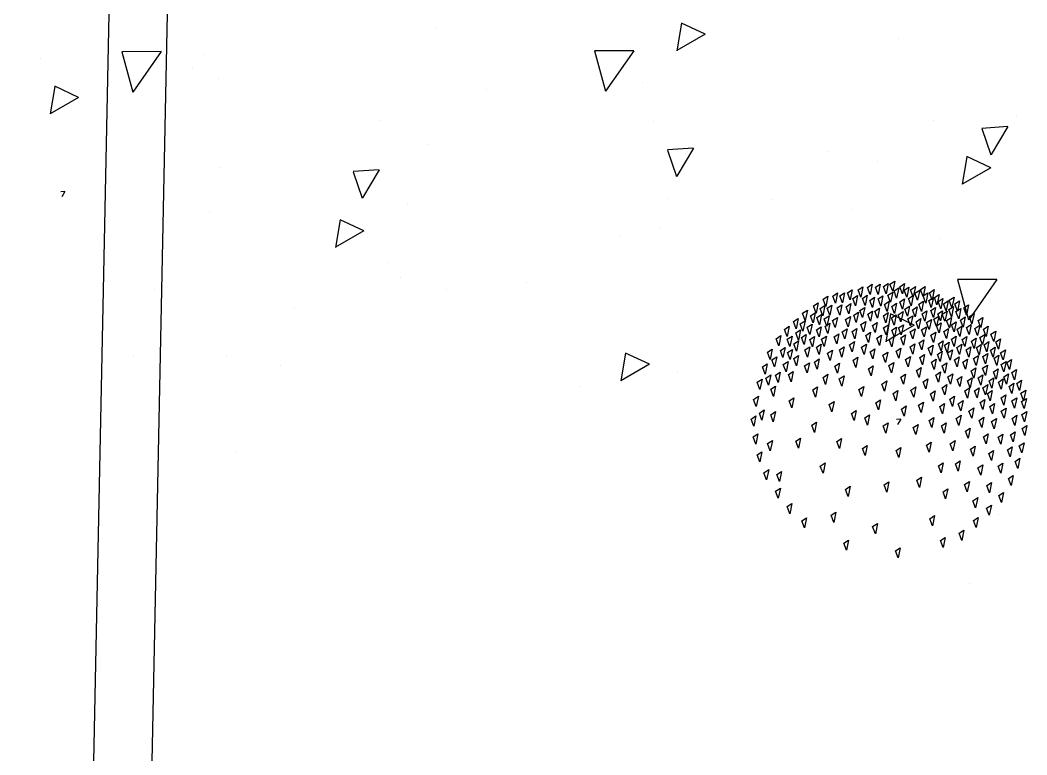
# Model space of a CAD drawing. Header units: inches. Extents: x -7543 to -822, y 102837 to 190349.
# Drawn here: x -837.38344 to -837.36619, y 102837.08595 to 102837.09854 of the extents above; entities that cross this region are included whole.
import ezdxf

# ---------------------------------------------------------------- set-up
doc = ezdxf.new("R2010")
doc.units = ezdxf.units.IN
doc.header["$MEASUREMENT"] = 0
doc.layers.get('0').update_dxf_attribs({"lineweight": 25})
doc.layers.add('BİTKİ', color=96, linetype='Continuous', lineweight=25)

msp = doc.modelspace()

# ---------------------------------------------------------------- linework, layer by layer
for p, q in [((-837.383444, 102837.024081), (-837.380966, 102837.145087)), ((-837.382423, 102837.025082), (-837.379966, 102837.145087))]:
    msp.add_line(p, q)
at = {"layer": 'BİTKİ'}
for p, q in [((-837.376304, 102837.098401), (-837.376304, 102837.098401)), ((-837.37211, 102837.098487), (-837.37219, 102837.098016)), ((-837.371701, 102837.098299), (-837.372109, 102837.09849)), ((-837.371701, 102837.098299), (-837.372189, 102837.098019)), ((-837.368392, 102837.098231), (-837.368392, 102837.098231)), ((-837.381703, 102837.097998), (-837.381511, 102837.097307)), ((-837.381027, 102837.098002), (-837.381702, 102837.098)), ((-837.381027, 102837.098002), (-837.38151, 102837.097309)), ((-837.373603, 102837.098015), (-837.373411, 102837.097324)), ((-837.372927, 102837.098018), (-837.373602, 102837.098017)), ((-837.372927, 102837.098018), (-837.37341, 102837.097326)), ((-837.3831, 102837.097891), (-837.3831, 102837.097891)), ((-837.380286, 102837.097946), (-837.380286, 102837.097946)), ((-837.380497, 102837.097731), (-837.380497, 102837.097731)), ((-837.380038, 102837.097537), (-837.380038, 102837.097537)), ((-837.372771, 102837.097474), (-837.372771, 102837.097474)), ((-837.382851, 102837.097406), (-837.382931, 102837.096935)), ((-837.382442, 102837.097218), (-837.38285, 102837.097409)), ((-837.375443, 102837.097361), (-837.375443, 102837.097361)), ((-837.382442, 102837.097218), (-837.38293, 102837.096938)), ((-837.37726, 102837.096825), (-837.37726, 102837.096825)), ((-837.372596, 102837.09681), (-837.372596, 102837.09681)), ((-837.367786, 102837.09683), (-837.367786, 102837.09683)), ((-837.366361, 102837.096884), (-837.366361, 102837.096884)), ((-837.366964, 102837.096684), (-837.366805, 102837.096233)), ((-837.366514, 102837.096718), (-837.366963, 102837.096687)), ((-837.366514, 102837.096718), (-837.366804, 102837.096236)), ((-837.376439, 102837.096411), (-837.376439, 102837.096411)), ((-837.372351, 102837.096313), (-837.372193, 102837.095862)), ((-837.371901, 102837.096347), (-837.37235, 102837.096316)), ((-837.371901, 102837.096347), (-837.372192, 102837.095865)), ((-837.369603, 102837.096294), (-837.369603, 102837.096294)), ((-837.368751, 102837.096113), (-837.368751, 102837.096113)), ((-837.367218, 102837.096199), (-837.367298, 102837.095728)), ((-837.36681, 102837.096012), (-837.367217, 102837.096202)), ((-837.380008, 102837.096014), (-837.380008, 102837.096014)), ((-837.377739, 102837.095943), (-837.37758, 102837.095492)), ((-837.377289, 102837.095976), (-837.377738, 102837.095946)), ((-837.377289, 102837.095976), (-837.377579, 102837.095495)), ((-837.36681, 102837.096012), (-837.367297, 102837.095731)), ((-837.382676, 102837.095606), (-837.382745, 102837.095601)), ((-837.382676, 102837.095606), (-837.382731, 102837.095514)), ((-837.372351, 102837.095484), (-837.372351, 102837.095484)), ((-837.370565, 102837.095463), (-837.370565, 102837.095463)), ((-837.380199, 102837.095251), (-837.380199, 102837.095251)), ((-837.376801, 102837.095389), (-837.376801, 102837.095389)), ((-837.369189, 102837.095298), (-837.369189, 102837.095298)), ((-837.377959, 102837.095119), (-837.378039, 102837.094647)), ((-837.377551, 102837.094931), (-837.377958, 102837.095121)), ((-837.377551, 102837.094931), (-837.378038, 102837.09465)), ((-837.372473, 102837.094994), (-837.372473, 102837.094994)), ((-837.37317, 102837.094843), (-837.37317, 102837.094843)), ((-837.367681, 102837.094791), (-837.367681, 102837.094791)), ((-837.377152, 102837.094388), (-837.377152, 102837.094388)), ((-837.376933, 102837.094132), (-837.376933, 102837.094132)), ((-837.37477, 102837.094041), (-837.37477, 102837.094041)), ((-837.368649, 102837.093974), (-837.368567, 102837.094027)), ((-837.368567, 102837.094027), (-837.368603, 102837.093851)), ((-837.368454, 102837.09407), (-837.36849, 102837.093895)), ((-837.368369, 102837.093972), (-837.368288, 102837.094025)), ((-837.368288, 102837.094025), (-837.368324, 102837.09385)), ((-837.36738, 102837.094094), (-837.367188, 102837.093403)), ((-837.366704, 102837.094097), (-837.367379, 102837.094096)), ((-837.366704, 102837.094097), (-837.367186, 102837.093405)), ((-837.381133, 102837.093933), (-837.381133, 102837.093933)), ((-837.381005, 102837.093968), (-837.381005, 102837.093968)), ((-837.376141, 102837.093931), (-837.376141, 102837.093931)), ((-837.369516, 102837.093813), (-837.369435, 102837.093865)), ((-837.369435, 102837.093865), (-837.36947, 102837.09369)), ((-837.369397, 102837.093818), (-837.369316, 102837.09387)), ((-837.369316, 102837.09387), (-837.369352, 102837.093695)), ((-837.369266, 102837.093869), (-837.369184, 102837.093921)), ((-837.36922, 102837.093746), (-837.369266, 102837.093869)), ((-837.369184, 102837.093921), (-837.36922, 102837.093746)), ((-837.369084, 102837.093919), (-837.369002, 102837.093971)), ((-837.369038, 102837.093796), (-837.369084, 102837.093919)), ((-837.369002, 102837.093971), (-837.369038, 102837.093796)), ((-837.368921, 102837.093961), (-837.36884, 102837.094014)), ((-837.368875, 102837.093839), (-837.368921, 102837.093961)), ((-837.36884, 102837.094014), (-837.368875, 102837.093839)), ((-837.368787, 102837.093962), (-837.368705, 102837.094014)), ((-837.368741, 102837.093839), (-837.368787, 102837.093962)), ((-837.368777, 102837.093987), (-837.368777, 102837.093987)), ((-837.368705, 102837.094014), (-837.368741, 102837.093839)), ((-837.368603, 102837.093851), (-837.368649, 102837.093974)), ((-837.368571, 102837.093828), (-837.368489, 102837.093881)), ((-837.36849, 102837.093895), (-837.368536, 102837.094018)), ((-837.368489, 102837.093881), (-837.368525, 102837.093706)), ((-837.368467, 102837.0939), (-837.368386, 102837.093952)), ((-837.368422, 102837.093777), (-837.368467, 102837.0939)), ((-837.368386, 102837.093952), (-837.368422, 102837.093777)), ((-837.368324, 102837.09385), (-837.368369, 102837.093972)), ((-837.368295, 102837.093915), (-837.368214, 102837.093967)), ((-837.36825, 102837.093792), (-837.368295, 102837.093915)), ((-837.368214, 102837.093967), (-837.36825, 102837.093792)), ((-837.368182, 102837.093921), (-837.3681, 102837.093974)), ((-837.368136, 102837.093799), (-837.368182, 102837.093921)), ((-837.3681, 102837.093974), (-837.368136, 102837.093799)), ((-837.368108, 102837.093864), (-837.368026, 102837.093916)), ((-837.368062, 102837.093741), (-837.368108, 102837.093864)), ((-837.368026, 102837.093916), (-837.368062, 102837.093741)), ((-837.368013, 102837.093925), (-837.367931, 102837.093977)), ((-837.367967, 102837.093802), (-837.368013, 102837.093925)), ((-837.36797, 102837.093814), (-837.367889, 102837.093866)), ((-837.367931, 102837.093977), (-837.367967, 102837.093802)), ((-837.367889, 102837.093866), (-837.367924, 102837.093691)), ((-837.367859, 102837.09387), (-837.367778, 102837.093923)), ((-837.367814, 102837.093748), (-837.367859, 102837.09387)), ((-837.367778, 102837.093923), (-837.367814, 102837.093748)), ((-837.369848, 102837.093642), (-837.369767, 102837.093694)), ((-837.369767, 102837.093694), (-837.369803, 102837.093519)), ((-837.369682, 102837.093758), (-837.369601, 102837.093811)), ((-837.369637, 102837.093636), (-837.369682, 102837.093758)), ((-837.369601, 102837.093811), (-837.369637, 102837.093636)), ((-837.36947, 102837.09369), (-837.369516, 102837.093813)), ((-837.369352, 102837.093695), (-837.369397, 102837.093818)), ((-837.369286, 102837.093629), (-837.369205, 102837.093682)), ((-837.369205, 102837.093682), (-837.369241, 102837.093507)), ((-837.369175, 102837.093769), (-837.369094, 102837.093822)), ((-837.369129, 102837.093647), (-837.369175, 102837.093769)), ((-837.369094, 102837.093822), (-837.369129, 102837.093647)), ((-837.369006, 102837.093773), (-837.368925, 102837.093825)), ((-837.36896, 102837.09365), (-837.369006, 102837.093773)), ((-837.368925, 102837.093825), (-837.36896, 102837.09365)), ((-837.368881, 102837.093739), (-837.3688, 102837.093791)), ((-837.368835, 102837.093616), (-837.368881, 102837.093739)), ((-837.3688, 102837.093791), (-837.368835, 102837.093616)), ((-837.36874, 102837.093763), (-837.368659, 102837.093815)), ((-837.368695, 102837.09364), (-837.36874, 102837.093763)), ((-837.368659, 102837.093815), (-837.368695, 102837.09364)), ((-837.368631, 102837.09367), (-837.368549, 102837.093723)), ((-837.368549, 102837.093723), (-837.368585, 102837.093548)), ((-837.368525, 102837.093706), (-837.368571, 102837.093828)), ((-837.368368, 102837.093711), (-837.368286, 102837.093763)), ((-837.368286, 102837.093763), (-837.368322, 102837.093588)), ((-837.368218, 102837.093769), (-837.368136, 102837.093822)), ((-837.368172, 102837.093646), (-837.368218, 102837.093769)), ((-837.368136, 102837.093822), (-837.368172, 102837.093646)), ((-837.367924, 102837.093691), (-837.36797, 102837.093814)), ((-837.367873, 102837.093737), (-837.367792, 102837.09379)), ((-837.367828, 102837.093615), (-837.367873, 102837.093737)), ((-837.367792, 102837.09379), (-837.367828, 102837.093615)), ((-837.367776, 102837.093785), (-837.367695, 102837.093838)), ((-837.367731, 102837.093663), (-837.367776, 102837.093785)), ((-837.367695, 102837.093838), (-837.367731, 102837.093663)), ((-837.367711, 102837.093718), (-837.367629, 102837.09377)), ((-837.367665, 102837.093595), (-837.367711, 102837.093718)), ((-837.367629, 102837.09377), (-837.367665, 102837.093595)), ((-837.367574, 102837.093558), (-837.36762, 102837.093681)), ((-837.367539, 102837.093733), (-837.367574, 102837.093558)), ((-837.36752, 102837.09374), (-837.367438, 102837.093793)), ((-837.367474, 102837.093618), (-837.36752, 102837.09374)), ((-837.367438, 102837.093793), (-837.367474, 102837.093618)), ((-837.367425, 102837.093677), (-837.367343, 102837.093729)), ((-837.367343, 102837.093729), (-837.367379, 102837.093554)), ((-837.378749, 102837.093596), (-837.378749, 102837.093596)), ((-837.370033, 102837.093518), (-837.369952, 102837.093571)), ((-837.369988, 102837.093396), (-837.370033, 102837.093518)), ((-837.369952, 102837.093571), (-837.369988, 102837.093396)), ((-837.3699, 102837.093473), (-837.369819, 102837.093526)), ((-837.369819, 102837.093526), (-837.369854, 102837.093351)), ((-837.369803, 102837.093519), (-837.369848, 102837.093642)), ((-837.369732, 102837.093598), (-837.36965, 102837.09365)), ((-837.369686, 102837.093475), (-837.369732, 102837.093598)), ((-837.36965, 102837.09365), (-837.369686, 102837.093475)), ((-837.369612, 102837.093606), (-837.36953, 102837.093659)), ((-837.369566, 102837.093484), (-837.369612, 102837.093606)), ((-837.36953, 102837.093659), (-837.369566, 102837.093484)), ((-837.369443, 102837.09361), (-837.369361, 102837.093662)), ((-837.369397, 102837.093487), (-837.369443, 102837.09361)), ((-837.369361, 102837.093662), (-837.369397, 102837.093487)), ((-837.369241, 102837.093507), (-837.369286, 102837.093629)), ((-837.369276, 102837.093602), (-837.369276, 102837.093602)), ((-837.369158, 102837.093482), (-837.369077, 102837.093535)), ((-837.369052, 102837.093565), (-837.36897, 102837.093618)), ((-837.368917, 102837.093504), (-837.368836, 102837.093556)), ((-837.368797, 102837.093554), (-837.368716, 102837.093606)), ((-837.36865, 102837.093476), (-837.368569, 102837.093529)), ((-837.368585, 102837.093548), (-837.368631, 102837.09367)), ((-837.368453, 102837.093633), (-837.368453, 102837.093633)), ((-837.368107, 102837.093454), (-837.368152, 102837.093577)), ((-837.367836, 102837.093565), (-837.367755, 102837.093618)), ((-837.367755, 102837.093618), (-837.367791, 102837.093443)), ((-837.367636, 102837.09356), (-837.367672, 102837.093385)), ((-837.36764, 102837.093503), (-837.367559, 102837.093556)), ((-837.367559, 102837.093556), (-837.367595, 102837.093381)), ((-837.36753, 102837.093581), (-837.367448, 102837.093634)), ((-837.367484, 102837.093458), (-837.36753, 102837.093581)), ((-837.367448, 102837.093634), (-837.367484, 102837.093458)), ((-837.367379, 102837.093554), (-837.367425, 102837.093677)), ((-837.367405, 102837.093547), (-837.367323, 102837.093599)), ((-837.367359, 102837.093424), (-837.367405, 102837.093547)), ((-837.367323, 102837.093599), (-837.367359, 102837.093424)), ((-837.36727, 102837.09361), (-837.367188, 102837.093662)), ((-837.367224, 102837.093487), (-837.36727, 102837.09361)), ((-837.367188, 102837.093662), (-837.367224, 102837.093487)), ((-837.367176, 102837.09346), (-837.367095, 102837.093512)), ((-837.367095, 102837.093512), (-837.367131, 102837.093337)), ((-837.37019, 102837.093374), (-837.370109, 102837.093427)), ((-837.370145, 102837.093252), (-837.37019, 102837.093374)), ((-837.370109, 102837.093427), (-837.370145, 102837.093252)), ((-837.370073, 102837.093334), (-837.369991, 102837.093386)), ((-837.370027, 102837.093211), (-837.370073, 102837.093334)), ((-837.369991, 102837.093386), (-837.370027, 102837.093211)), ((-837.369854, 102837.093351), (-837.3699, 102837.093473)), ((-837.369791, 102837.093444), (-837.369709, 102837.093496)), ((-837.369709, 102837.093496), (-837.369745, 102837.093321)), ((-837.369662, 102837.093421), (-837.369581, 102837.093473)), ((-837.369581, 102837.093473), (-837.369617, 102837.093298)), ((-837.369519, 102837.093394), (-837.369437, 102837.093447)), ((-837.369437, 102837.093447), (-837.369473, 102837.093271)), ((-837.369296, 102837.093408), (-837.369215, 102837.093461)), ((-837.369251, 102837.093285), (-837.369296, 102837.093408)), ((-837.368755, 102837.09336), (-837.368791, 102837.093185)), ((-837.368605, 102837.093354), (-837.36865, 102837.093476)), ((-837.368528, 102837.093502), (-837.368607, 102837.09303)), ((-837.368119, 102837.093314), (-837.368527, 102837.093505)), ((-837.36851, 102837.093438), (-837.368428, 102837.09349)), ((-837.368045, 102837.093251), (-837.36809, 102837.093373)), ((-837.367701, 102837.093466), (-837.367737, 102837.093291)), ((-837.367595, 102837.093381), (-837.36764, 102837.093503)), ((-837.367565, 102837.093391), (-837.367483, 102837.093444)), ((-837.367519, 102837.093269), (-837.367565, 102837.093391)), ((-837.367483, 102837.093444), (-837.367519, 102837.093269)), ((-837.367484, 102837.093319), (-837.367402, 102837.093372)), ((-837.367402, 102837.093372), (-837.367438, 102837.093197)), ((-837.367327, 102837.093401), (-837.367245, 102837.093454)), ((-837.367281, 102837.093279), (-837.367327, 102837.093401)), ((-837.367245, 102837.093454), (-837.367281, 102837.093279)), ((-837.367131, 102837.093337), (-837.367176, 102837.09346)), ((-837.367026, 102837.093394), (-837.366945, 102837.093446)), ((-837.366981, 102837.093271), (-837.367026, 102837.093394)), ((-837.366945, 102837.093446), (-837.366981, 102837.093271)), ((-837.370344, 102837.093242), (-837.370263, 102837.093294)), ((-837.370298, 102837.093119), (-837.370344, 102837.093242)), ((-837.370263, 102837.093294), (-837.370298, 102837.093119)), ((-837.370148, 102837.09318), (-837.370067, 102837.093233)), ((-837.370103, 102837.093058), (-837.370148, 102837.09318)), ((-837.370067, 102837.093233), (-837.370103, 102837.093058)), ((-837.369954, 102837.093277), (-837.369872, 102837.093329)), ((-837.369908, 102837.093154), (-837.369954, 102837.093277)), ((-837.369872, 102837.093329), (-837.369908, 102837.093154)), ((-837.369308, 102837.093077), (-837.369353, 102837.0932)), ((-837.368868, 102837.093191), (-837.368904, 102837.093016)), ((-837.368119, 102837.093314), (-837.368606, 102837.093033)), ((-837.368307, 102837.09332), (-837.368342, 102837.093145)), ((-837.367835, 102837.093141), (-837.367753, 102837.093194)), ((-837.367753, 102837.093194), (-837.367789, 102837.093019)), ((-837.367615, 102837.093206), (-837.367534, 102837.093259)), ((-837.36757, 102837.093083), (-837.367615, 102837.093206)), ((-837.367534, 102837.093259), (-837.36757, 102837.093083)), ((-837.367438, 102837.093197), (-837.367484, 102837.093319)), ((-837.367387, 102837.093243), (-837.367305, 102837.093296)), ((-837.367341, 102837.093121), (-837.367387, 102837.093243)), ((-837.367305, 102837.093296), (-837.367341, 102837.093121)), ((-837.367227, 102837.093274), (-837.367146, 102837.093327)), ((-837.367181, 102837.093152), (-837.367227, 102837.093274)), ((-837.367146, 102837.093327), (-837.367181, 102837.093152)), ((-837.36708, 102837.093259), (-837.366998, 102837.093311)), ((-837.367034, 102837.093136), (-837.36708, 102837.093259)), ((-837.366998, 102837.093311), (-837.367034, 102837.093136)), ((-837.366933, 102837.093244), (-837.366851, 102837.093296)), ((-837.366887, 102837.093121), (-837.366933, 102837.093244)), ((-837.366851, 102837.093296), (-837.366887, 102837.093121)), ((-837.366805, 102837.093159), (-837.366723, 102837.093211)), ((-837.366723, 102837.093211), (-837.366759, 102837.093036)), ((-837.371092, 102837.093066), (-837.371092, 102837.093066)), ((-837.370489, 102837.093082), (-837.370407, 102837.093135)), ((-837.370443, 102837.09296), (-837.370489, 102837.093082)), ((-837.370407, 102837.093135), (-837.370443, 102837.09296)), ((-837.370296, 102837.093071), (-837.370214, 102837.093123)), ((-837.37025, 102837.092948), (-837.370296, 102837.093071)), ((-837.370214, 102837.093123), (-837.37025, 102837.092948)), ((-837.370183, 102837.092991), (-837.370102, 102837.093043)), ((-837.370138, 102837.092868), (-837.370183, 102837.092991)), ((-837.370102, 102837.093043), (-837.370138, 102837.092868)), ((-837.370052, 102837.093104), (-837.36997, 102837.093156)), ((-837.370006, 102837.092981), (-837.370052, 102837.093104)), ((-837.36997, 102837.093156), (-837.370006, 102837.092981)), ((-837.369911, 102837.093065), (-837.369829, 102837.093118)), ((-837.369865, 102837.092943), (-837.369911, 102837.093065)), ((-837.369829, 102837.093118), (-837.369865, 102837.092943)), ((-837.369707, 102837.093072), (-837.369626, 102837.093125)), ((-837.369229, 102837.092979), (-837.369147, 102837.093031)), ((-837.369147, 102837.093031), (-837.369183, 102837.092856)), ((-837.368904, 102837.093016), (-837.36895, 102837.093139)), ((-837.368716, 102837.092965), (-837.368762, 102837.093088)), ((-837.368681, 102837.09314), (-837.368716, 102837.092965)), ((-837.368504, 102837.092944), (-837.368549, 102837.093067)), ((-837.368468, 102837.093119), (-837.368504, 102837.092944)), ((-837.368305, 102837.092973), (-837.368351, 102837.093096)), ((-837.36827, 102837.093148), (-837.368305, 102837.092973)), ((-837.368192, 102837.09294), (-837.36811, 102837.092993)), ((-837.36811, 102837.092993), (-837.368146, 102837.092818)), ((-837.368038, 102837.09301), (-837.367957, 102837.093063)), ((-837.367993, 102837.092888), (-837.368038, 102837.09301)), ((-837.367957, 102837.093063), (-837.367993, 102837.092888)), ((-837.367789, 102837.093019), (-837.367835, 102837.093141)), ((-837.367707, 102837.092994), (-837.367625, 102837.093047)), ((-837.367661, 102837.092872), (-837.367707, 102837.092994)), ((-837.367625, 102837.093047), (-837.367661, 102837.092872)), ((-837.367601, 102837.09297), (-837.36752, 102837.093022)), ((-837.36752, 102837.093022), (-837.367556, 102837.092847)), ((-837.367484, 102837.093071), (-837.367403, 102837.093123)), ((-837.367439, 102837.092948), (-837.367484, 102837.093071)), ((-837.367403, 102837.093123), (-837.367439, 102837.092948)), ((-837.3673, 102837.09307), (-837.367218, 102837.093122)), ((-837.367254, 102837.092947), (-837.3673, 102837.09307)), ((-837.367218, 102837.093122), (-837.367254, 102837.092947)), ((-837.36714, 102837.093039), (-837.367059, 102837.093091)), ((-837.367094, 102837.092916), (-837.36714, 102837.093039)), ((-837.367059, 102837.093091), (-837.367094, 102837.092916)), ((-837.366994, 102837.093103), (-837.366912, 102837.093155)), ((-837.366948, 102837.09298), (-837.366994, 102837.093103)), ((-837.366912, 102837.093155), (-837.366948, 102837.09298)), ((-837.366921, 102837.092979), (-837.36684, 102837.093031)), ((-837.36684, 102837.093031), (-837.366876, 102837.092856)), ((-837.366759, 102837.093036), (-837.366805, 102837.093159)), ((-837.366724, 102837.093025), (-837.366642, 102837.093077)), ((-837.366678, 102837.092902), (-837.366724, 102837.093025)), ((-837.366642, 102837.093077), (-837.366678, 102837.092902)), ((-837.373068, 102837.092831), (-837.373148, 102837.09236)), ((-837.372659, 102837.092643), (-837.373067, 102837.092834)), ((-837.370636, 102837.092849), (-837.370555, 102837.092901)), ((-837.370591, 102837.092726), (-837.370636, 102837.092849)), ((-837.370555, 102837.092901), (-837.370591, 102837.092726)), ((-837.370415, 102837.09288), (-837.370334, 102837.092932)), ((-837.37037, 102837.092757), (-837.370415, 102837.09288)), ((-837.370334, 102837.092932), (-837.37037, 102837.092757)), ((-837.37029, 102837.092845), (-837.370209, 102837.092898)), ((-837.370244, 102837.092723), (-837.37029, 102837.092845)), ((-837.370209, 102837.092898), (-837.370244, 102837.092723)), ((-837.369022, 102837.092935), (-837.368941, 102837.092987)), ((-837.368977, 102837.092812), (-837.369022, 102837.092935)), ((-837.368941, 102837.092987), (-837.368977, 102837.092812)), ((-837.368876, 102837.092857), (-837.368794, 102837.09291)), ((-837.36883, 102837.092735), (-837.368876, 102837.092857)), ((-837.368794, 102837.09291), (-837.36883, 102837.092735)), ((-837.368657, 102837.092797), (-837.368575, 102837.09285)), ((-837.368575, 102837.09285), (-837.368611, 102837.092675)), ((-837.36843, 102837.092868), (-837.368349, 102837.092921)), ((-837.368384, 102837.092746), (-837.36843, 102837.092868)), ((-837.368349, 102837.092921), (-837.368384, 102837.092746)), ((-837.368146, 102837.092818), (-837.368192, 102837.09294)), ((-837.367879, 102837.092917), (-837.367798, 102837.092969)), ((-837.367833, 102837.092794), (-837.367879, 102837.092917)), ((-837.367798, 102837.092969), (-837.367833, 102837.092794)), ((-837.367723, 102837.092812), (-837.367641, 102837.092865)), ((-837.367641, 102837.092865), (-837.367677, 102837.092689)), ((-837.367556, 102837.092847), (-837.367601, 102837.09297)), ((-837.367548, 102837.092839), (-837.367466, 102837.092891)), ((-837.367502, 102837.092716), (-837.367548, 102837.092839)), ((-837.367466, 102837.092891), (-837.367502, 102837.092716)), ((-837.367388, 102837.092932), (-837.367306, 102837.092985)), ((-837.367342, 102837.09281), (-837.367388, 102837.092932)), ((-837.367306, 102837.092985), (-837.367342, 102837.09281)), ((-837.367231, 102837.092889), (-837.36715, 102837.092942)), ((-837.367186, 102837.092767), (-837.367231, 102837.092889)), ((-837.36715, 102837.092942), (-837.367186, 102837.092767)), ((-837.367053, 102837.092928), (-837.366971, 102837.09298)), ((-837.367007, 102837.092805), (-837.367053, 102837.092928)), ((-837.366971, 102837.09298), (-837.367007, 102837.092805)), ((-837.366944, 102837.092774), (-837.366862, 102837.092826)), ((-837.366876, 102837.092856), (-837.366921, 102837.092979)), ((-837.366862, 102837.092826), (-837.366898, 102837.092651)), ((-837.366812, 102837.092887), (-837.366731, 102837.092939)), ((-837.366766, 102837.092764), (-837.366812, 102837.092887)), ((-837.366731, 102837.092939), (-837.366766, 102837.092764)), ((-837.36664, 102837.09284), (-837.366559, 102837.092892)), ((-837.366594, 102837.092717), (-837.36664, 102837.09284)), ((-837.366559, 102837.092892), (-837.366594, 102837.092717)), ((-837.381497, 102837.092786), (-837.381497, 102837.092786)), ((-837.379902, 102837.09277), (-837.379902, 102837.09277)), ((-837.372659, 102837.092643), (-837.373147, 102837.092362)), ((-837.370722, 102837.092598), (-837.37064, 102837.092651)), ((-837.37064, 102837.092651), (-837.370676, 102837.092475)), ((-837.37056, 102837.09272), (-837.370478, 102837.092772)), ((-837.370514, 102837.092597), (-837.37056, 102837.09272)), ((-837.370478, 102837.092772), (-837.370514, 102837.092597)), ((-837.370364, 102837.092637), (-837.370282, 102837.09269)), ((-837.370282, 102837.09269), (-837.370318, 102837.092515)), ((-837.36948, 102837.092612), (-837.369399, 102837.092664)), ((-837.369167, 102837.092713), (-837.369086, 102837.092765)), ((-837.369121, 102837.09259), (-837.369167, 102837.092713)), ((-837.369086, 102837.092765), (-837.369121, 102837.09259)), ((-837.368611, 102837.092675), (-837.368657, 102837.092797)), ((-837.368554, 102837.09262), (-837.368472, 102837.092672)), ((-837.368472, 102837.092672), (-837.368508, 102837.092497)), ((-837.368268, 102837.092724), (-837.368186, 102837.092777)), ((-837.368222, 102837.092602), (-837.368268, 102837.092724)), ((-837.368186, 102837.092777), (-837.368222, 102837.092602)), ((-837.368024, 102837.092757), (-837.367942, 102837.09281)), ((-837.367978, 102837.092635), (-837.368024, 102837.092757)), ((-837.367942, 102837.09281), (-837.367978, 102837.092635)), ((-837.367827, 102837.092679), (-837.367745, 102837.092731)), ((-837.367781, 102837.092556), (-837.367827, 102837.092679)), ((-837.367745, 102837.092731), (-837.367781, 102837.092556)), ((-837.367677, 102837.092689), (-837.367723, 102837.092812)), ((-837.367642, 102837.092616), (-837.367561, 102837.092668)), ((-837.367561, 102837.092668), (-837.367597, 102837.092493)), ((-837.367104, 102837.092742), (-837.367022, 102837.092795)), ((-837.367058, 102837.09262), (-837.367104, 102837.092742)), ((-837.367022, 102837.092795), (-837.367058, 102837.09262)), ((-837.366898, 102837.092651), (-837.366944, 102837.092774)), ((-837.36675, 102837.092745), (-837.366668, 102837.092798)), ((-837.366704, 102837.092623), (-837.36675, 102837.092745)), ((-837.366668, 102837.092798), (-837.366704, 102837.092623)), ((-837.366628, 102837.092637), (-837.366547, 102837.09269)), ((-837.366547, 102837.09269), (-837.366583, 102837.092515)), ((-837.366534, 102837.092674), (-837.366453, 102837.092726)), ((-837.366489, 102837.092551), (-837.366534, 102837.092674)), ((-837.366453, 102837.092726), (-837.366489, 102837.092551)), ((-837.378974, 102837.09262), (-837.378974, 102837.09262)), ((-837.372175, 102837.092513), (-837.372175, 102837.092513)), ((-837.370676, 102837.092475), (-837.370722, 102837.092598)), ((-837.370498, 102837.092454), (-837.370416, 102837.092506)), ((-837.370416, 102837.092506), (-837.370452, 102837.092331)), ((-837.370318, 102837.092515), (-837.370364, 102837.092637)), ((-837.370276, 102837.092468), (-837.370194, 102837.09252)), ((-837.370194, 102837.09252), (-837.37023, 102837.092345)), ((-837.369684, 102837.092418), (-837.369603, 102837.092471)), ((-837.369603, 102837.092471), (-837.369639, 102837.092296)), ((-837.368905, 102837.092566), (-837.368823, 102837.092619)), ((-837.368859, 102837.092444), (-837.368905, 102837.092566)), ((-837.368823, 102837.092619), (-837.368859, 102837.092444)), ((-837.368508, 102837.092497), (-837.368554, 102837.09262)), ((-837.36835, 102837.092423), (-837.368269, 102837.092476)), ((-837.368269, 102837.092476), (-837.368304, 102837.092301)), ((-837.368084, 102837.092537), (-837.368002, 102837.09259)), ((-837.368038, 102837.092414), (-837.368084, 102837.092537)), ((-837.368002, 102837.09259), (-837.368038, 102837.092414)), ((-837.367752, 102837.092459), (-837.367671, 102837.092511)), ((-837.367671, 102837.092511), (-837.367707, 102837.092336)), ((-837.367597, 102837.092493), (-837.367642, 102837.092616)), ((-837.367543, 102837.092427), (-837.367461, 102837.092479)), ((-837.367145, 102837.09253), (-837.367063, 102837.092582)), ((-837.367099, 102837.092407), (-837.367145, 102837.09253)), ((-837.367063, 102837.092582), (-837.367099, 102837.092407)), ((-837.366948, 102837.092575), (-837.366866, 102837.092628)), ((-837.366902, 102837.092453), (-837.366948, 102837.092575)), ((-837.366866, 102837.092628), (-837.366902, 102837.092453)), ((-837.366763, 102837.092512), (-837.366682, 102837.092565)), ((-837.366717, 102837.09239), (-837.366763, 102837.092512)), ((-837.366682, 102837.092565), (-837.366717, 102837.09239)), ((-837.366583, 102837.092515), (-837.366628, 102837.092637)), ((-837.366585, 102837.092426), (-837.366504, 102837.092479)), ((-837.366504, 102837.092479), (-837.366539, 102837.092304)), ((-837.366447, 102837.092501), (-837.366366, 102837.092553)), ((-837.366401, 102837.092378), (-837.366447, 102837.092501)), ((-837.366366, 102837.092553), (-837.366401, 102837.092378)), ((-837.370765, 102837.092213), (-837.37081, 102837.092336)), ((-837.370662, 102837.092407), (-837.37058, 102837.09246)), ((-837.37058, 102837.09246), (-837.370616, 102837.092285)), ((-837.370452, 102837.092331), (-837.370498, 102837.092454)), ((-837.37023, 102837.092345), (-837.370276, 102837.092468)), ((-837.368674, 102837.092304), (-837.368592, 102837.092357)), ((-837.368628, 102837.092181), (-837.368674, 102837.092304)), ((-837.368592, 102837.092357), (-837.368628, 102837.092181)), ((-837.368304, 102837.092301), (-837.36835, 102837.092423)), ((-837.367969, 102837.092344), (-837.367887, 102837.092396)), ((-837.367923, 102837.092221), (-837.367969, 102837.092344)), ((-837.367887, 102837.092396), (-837.367923, 102837.092221)), ((-837.367707, 102837.092336), (-837.367752, 102837.092459)), ((-837.367497, 102837.092304), (-837.367543, 102837.092427)), ((-837.367208, 102837.09236), (-837.367127, 102837.092413)), ((-837.367127, 102837.092413), (-837.367162, 102837.092237)), ((-837.367026, 102837.09241), (-837.366945, 102837.092462)), ((-837.366981, 102837.092287), (-837.367026, 102837.09241)), ((-837.366945, 102837.092462), (-837.366981, 102837.092287)), ((-837.366839, 102837.092359), (-837.366757, 102837.092411)), ((-837.366793, 102837.092236), (-837.366839, 102837.092359)), ((-837.366757, 102837.092411), (-837.366793, 102837.092236)), ((-837.366676, 102837.092339), (-837.366595, 102837.092392)), ((-837.36663, 102837.092217), (-837.366676, 102837.092339)), ((-837.366595, 102837.092392), (-837.36663, 102837.092217)), ((-837.366539, 102837.092304), (-837.366585, 102837.092426)), ((-837.366495, 102837.092265), (-837.366413, 102837.092317)), ((-837.366413, 102837.092317), (-837.366449, 102837.092142)), ((-837.366363, 102837.092316), (-837.366282, 102837.092368)), ((-837.366318, 102837.092193), (-837.366363, 102837.092316)), ((-837.366282, 102837.092368), (-837.366318, 102837.092193)), ((-837.37384, 102837.092255), (-837.37384, 102837.092255)), ((-837.369069, 102837.092213), (-837.368987, 102837.092265)), ((-837.369023, 102837.09209), (-837.369069, 102837.092213)), ((-837.368987, 102837.092265), (-837.369023, 102837.09209)), ((-837.368484, 102837.09214), (-837.368402, 102837.092192)), ((-837.368438, 102837.092017), (-837.368484, 102837.09214)), ((-837.368402, 102837.092192), (-837.368438, 102837.092017)), ((-837.368176, 102837.092201), (-837.368094, 102837.092254)), ((-837.36813, 102837.092078), (-837.368176, 102837.092201)), ((-837.368094, 102837.092254), (-837.36813, 102837.092078)), ((-837.367841, 102837.092135), (-837.367759, 102837.092187)), ((-837.367795, 102837.092012), (-837.367841, 102837.092135)), ((-837.367759, 102837.092187), (-837.367795, 102837.092012)), ((-837.367643, 102837.092242), (-837.367562, 102837.092295)), ((-837.367598, 102837.09212), (-837.367643, 102837.092242)), ((-837.367562, 102837.092295), (-837.367598, 102837.09212)), ((-837.366943, 102837.092242), (-837.366862, 102837.092295)), ((-837.366862, 102837.092295), (-837.366898, 102837.092119)), ((-837.366865, 102837.092142), (-837.366783, 102837.092194)), ((-837.366819, 102837.092019), (-837.366865, 102837.092142)), ((-837.366783, 102837.092194), (-837.366819, 102837.092019)), ((-837.366449, 102837.092142), (-837.366495, 102837.092265)), ((-837.366292, 102837.092147), (-837.36621, 102837.092199)), ((-837.366246, 102837.092024), (-837.366292, 102837.092147)), ((-837.36621, 102837.092199), (-837.366246, 102837.092024)), ((-837.370792, 102837.092094), (-837.370828, 102837.091919)), ((-837.368778, 102837.091984), (-837.368697, 102837.092036)), ((-837.368733, 102837.091861), (-837.368778, 102837.091984)), ((-837.368697, 102837.092036), (-837.368733, 102837.091861)), ((-837.368045, 102837.091941), (-837.367963, 102837.091994)), ((-837.367963, 102837.091994), (-837.367999, 102837.091819)), ((-837.367682, 102837.091917), (-837.367601, 102837.091969)), ((-837.367601, 102837.091969), (-837.367636, 102837.091794)), ((-837.366825, 102837.091919), (-837.366743, 102837.091971)), ((-837.366743, 102837.091971), (-837.366779, 102837.091796)), ((-837.366633, 102837.092066), (-837.366552, 102837.092118)), ((-837.366587, 102837.091943), (-837.366633, 102837.092066)), ((-837.366552, 102837.092118), (-837.366587, 102837.091943)), ((-837.366446, 102837.092015), (-837.366364, 102837.092067)), ((-837.3664, 102837.091892), (-837.366446, 102837.092015)), ((-837.366364, 102837.092067), (-837.3664, 102837.091892)), ((-837.36628, 102837.092007), (-837.366198, 102837.092059)), ((-837.366234, 102837.091884), (-837.36628, 102837.092007)), ((-837.366198, 102837.092059), (-837.366234, 102837.091884)), ((-837.369198, 102837.0918), (-837.369117, 102837.091852)), ((-837.369152, 102837.091677), (-837.369198, 102837.0918)), ((-837.369117, 102837.091852), (-837.369152, 102837.091677)), ((-837.368337, 102837.091876), (-837.368256, 102837.091928)), ((-837.368292, 102837.091753), (-837.368337, 102837.091876)), ((-837.368256, 102837.091928), (-837.368292, 102837.091753)), ((-837.367999, 102837.091819), (-837.368045, 102837.091941)), ((-837.367636, 102837.091794), (-837.367682, 102837.091917)), ((-837.366779, 102837.091796), (-837.366825, 102837.091919)), ((-837.366628, 102837.09184), (-837.366546, 102837.091893)), ((-837.366582, 102837.091718), (-837.366628, 102837.09184)), ((-837.366546, 102837.091893), (-837.366582, 102837.091718)), ((-837.366274, 102837.091781), (-837.366193, 102837.091834)), ((-837.366228, 102837.091658), (-837.366274, 102837.091781)), ((-837.366193, 102837.091834), (-837.366228, 102837.091658)), ((-837.370916, 102837.091705), (-837.370834, 102837.091757)), ((-837.370834, 102837.091757), (-837.37087, 102837.091582)), ((-837.368967, 102837.091724), (-837.368885, 102837.091777)), ((-837.368885, 102837.091777), (-837.368921, 102837.091602)), ((-837.36857, 102837.09164), (-837.368605, 102837.091465)), ((-837.368353, 102837.091701), (-837.368422, 102837.091697)), ((-837.368353, 102837.091701), (-837.368408, 102837.09161)), ((-837.367864, 102837.09168), (-837.367783, 102837.091733)), ((-837.366794, 102837.091662), (-837.366713, 102837.091714)), ((-837.366748, 102837.091539), (-837.366794, 102837.091662)), ((-837.366713, 102837.091714), (-837.366748, 102837.091539)), ((-837.366443, 102837.091715), (-837.366362, 102837.091768)), ((-837.366398, 102837.091593), (-837.366443, 102837.091715)), ((-837.366362, 102837.091768), (-837.366398, 102837.091593)), ((-837.368605, 102837.091465), (-837.368651, 102837.091588)), ((-837.367242, 102837.091498), (-837.367161, 102837.09155)), ((-837.366933, 102837.091401), (-837.366851, 102837.091453)), ((-837.366851, 102837.091453), (-837.366887, 102837.091278)), ((-837.366682, 102837.091395), (-837.366601, 102837.091447)), ((-837.366601, 102837.091447), (-837.366637, 102837.091272)), ((-837.366469, 102837.091436), (-837.366388, 102837.091488)), ((-837.366424, 102837.091313), (-837.366469, 102837.091436)), ((-837.366388, 102837.091488), (-837.366424, 102837.091313)), ((-837.366272, 102837.091544), (-837.36619, 102837.091596)), ((-837.366226, 102837.091421), (-837.366272, 102837.091544)), ((-837.36619, 102837.091596), (-837.366226, 102837.091421)), ((-837.369447, 102837.09132), (-837.369365, 102837.091372)), ((-837.369401, 102837.091197), (-837.369447, 102837.09132)), ((-837.369365, 102837.091372), (-837.369401, 102837.091197)), ((-837.366887, 102837.091278), (-837.366933, 102837.091401)), ((-837.366637, 102837.091272), (-837.366682, 102837.091395)), ((-837.36632, 102837.091246), (-837.366238, 102837.091298)), ((-837.366238, 102837.091298), (-837.366274, 102837.091123)), ((-837.379752, 102837.09114), (-837.379752, 102837.09114)), ((-837.370814, 102837.091092), (-837.370733, 102837.091144)), ((-837.370769, 102837.090969), (-837.370814, 102837.091092)), ((-837.370733, 102837.091144), (-837.370769, 102837.090969)), ((-837.369009, 102837.0912), (-837.368928, 102837.091253)), ((-837.368963, 102837.091078), (-837.369009, 102837.0912)), ((-837.368928, 102837.091253), (-837.368963, 102837.091078)), ((-837.366843, 102837.091115), (-837.366761, 102837.091167)), ((-837.366761, 102837.091167), (-837.366797, 102837.090992)), ((-837.366523, 102837.091177), (-837.366442, 102837.091229)), ((-837.366478, 102837.091054), (-837.366523, 102837.091177)), ((-837.366442, 102837.091229), (-837.366478, 102837.091054)), ((-837.366274, 102837.091123), (-837.36632, 102837.091246)), ((-837.366393, 102837.090979), (-837.366311, 102837.091032)), ((-837.366347, 102837.090856), (-837.366393, 102837.090979)), ((-837.366311, 102837.091032), (-837.366347, 102837.090856)), ((-837.370696, 102837.090785), (-837.370615, 102837.090838)), ((-837.370651, 102837.090663), (-837.370696, 102837.090785)), ((-837.370615, 102837.090838), (-837.370651, 102837.090663)), ((-837.370475, 102837.090754), (-837.370394, 102837.090807)), ((-837.37043, 102837.090632), (-837.370475, 102837.090754)), ((-837.370394, 102837.090807), (-837.37043, 102837.090632)), ((-837.367212, 102837.090458), (-837.367258, 102837.09058)), ((-837.367176, 102837.090633), (-837.367212, 102837.090458)), ((-837.366876, 102837.090563), (-837.366794, 102837.090616)), ((-837.366794, 102837.090616), (-837.36683, 102837.090441)), ((-837.366506, 102837.090686), (-837.366425, 102837.090739)), ((-837.36646, 102837.090564), (-837.366506, 102837.090686)), ((-837.366425, 102837.090739), (-837.36646, 102837.090564)), ((-837.370497, 102837.09047), (-837.370415, 102837.090522)), ((-837.370451, 102837.090347), (-837.370497, 102837.09047)), ((-837.370415, 102837.090522), (-837.370451, 102837.090347)), ((-837.369216, 102837.090551), (-837.369252, 102837.090376)), ((-837.367627, 102837.090457), (-837.367546, 102837.09051)), ((-837.367582, 102837.090335), (-837.367627, 102837.090457)), ((-837.367546, 102837.09051), (-837.367582, 102837.090335)), ((-837.36667, 102837.090395), (-837.366588, 102837.090447)), ((-837.366588, 102837.090447), (-837.366624, 102837.090272)), ((-837.370219, 102837.090257), (-837.370255, 102837.090082)), ((-837.367114, 102837.090305), (-837.367033, 102837.090357)), ((-837.367069, 102837.090182), (-837.367114, 102837.090305)), ((-837.367033, 102837.090357), (-837.367069, 102837.090182)), ((-837.36688, 102837.090178), (-837.366799, 102837.090231)), ((-837.366799, 102837.090231), (-837.366834, 102837.090056)), ((-837.366624, 102837.090272), (-837.36667, 102837.090395)), ((-837.370255, 102837.090082), (-837.370301, 102837.090204)), ((-837.369547, 102837.090055), (-837.369465, 102837.090107)), ((-837.369501, 102837.089932), (-837.369547, 102837.090055)), ((-837.369465, 102837.090107), (-837.369501, 102837.089932)), ((-837.366682, 102837.090064), (-837.366682, 102837.090064)), ((-837.370048, 102837.089961), (-837.369966, 102837.090013)), ((-837.370002, 102837.089838), (-837.370048, 102837.089961)), ((-837.369966, 102837.090013), (-837.370002, 102837.089838)), ((-837.368833, 102837.08986), (-837.368751, 102837.089912)), ((-837.368751, 102837.089912), (-837.368787, 102837.089737)), ((-837.367808, 102837.089874), (-837.367854, 102837.089996)), ((-837.367773, 102837.090049), (-837.367808, 102837.089874)), ((-837.367106, 102837.089966), (-837.367025, 102837.090019)), ((-837.36706, 102837.089844), (-837.367106, 102837.089966)), ((-837.367025, 102837.090019), (-837.36706, 102837.089844)), ((-837.36681, 102837.090029), (-837.36681, 102837.090029)), ((-837.368787, 102837.089737), (-837.368833, 102837.08986)), ((-837.367351, 102837.089747), (-837.367269, 102837.089799)), ((-837.367305, 102837.089624), (-837.367351, 102837.089747)), ((-837.367269, 102837.089799), (-837.367305, 102837.089624)), ((-837.369329, 102837.089578), (-837.369248, 102837.08963)), ((-837.369284, 102837.089455), (-837.369329, 102837.089578)), ((-837.369248, 102837.08963), (-837.369284, 102837.089455)), ((-837.367671, 102837.089622), (-837.367589, 102837.089675)), ((-837.367625, 102837.0895), (-837.367671, 102837.089622)), ((-837.367589, 102837.089675), (-837.367625, 102837.0895)), ((-837.368441, 102837.089447), (-837.368359, 102837.089499)), ((-837.368395, 102837.089324), (-837.368441, 102837.089447)), ((-837.368359, 102837.089499), (-837.368395, 102837.089324)), ((-837.367174, 102837.088881), (-837.367174, 102837.088881))]:
    msp.add_line(p, q, dxfattribs=at)
at = {"layer": 'BİTKİ', "color": 222}
for p, q in [((-837.368536, 102837.094018), (-837.368454, 102837.09407)), ((-837.368506, 102837.093636), (-837.368424, 102837.093689)), ((-837.368424, 102837.093689), (-837.36846, 102837.093514)), ((-837.368322, 102837.093588), (-837.368368, 102837.093711)), ((-837.368043, 102837.093672), (-837.367961, 102837.093724)), ((-837.367961, 102837.093724), (-837.367997, 102837.093549)), ((-837.36762, 102837.093681), (-837.367539, 102837.093733)), ((-837.369077, 102837.093535), (-837.369113, 102837.09336)), ((-837.369006, 102837.093443), (-837.369052, 102837.093565)), ((-837.36897, 102837.093618), (-837.369006, 102837.093443)), ((-837.368836, 102837.093556), (-837.368872, 102837.093381)), ((-837.368752, 102837.093431), (-837.368797, 102837.093554)), ((-837.368716, 102837.093606), (-837.368752, 102837.093431)), ((-837.368569, 102837.093529), (-837.368605, 102837.093354)), ((-837.36846, 102837.093514), (-837.368506, 102837.093636)), ((-837.368394, 102837.093493), (-837.368312, 102837.093546)), ((-837.368312, 102837.093546), (-837.368348, 102837.093371)), ((-837.368284, 102837.093588), (-837.368202, 102837.09364)), ((-837.368238, 102837.093465), (-837.368284, 102837.093588)), ((-837.368202, 102837.09364), (-837.368238, 102837.093465)), ((-837.368152, 102837.093577), (-837.368071, 102837.093629)), ((-837.368071, 102837.093629), (-837.368107, 102837.093454)), ((-837.367997, 102837.093549), (-837.368043, 102837.093672)), ((-837.367987, 102837.093507), (-837.367905, 102837.093559)), ((-837.367941, 102837.093384), (-837.367987, 102837.093507)), ((-837.367905, 102837.093559), (-837.367941, 102837.093384)), ((-837.367791, 102837.093443), (-837.367836, 102837.093565)), ((-837.367718, 102837.093508), (-837.367636, 102837.09356)), ((-837.367672, 102837.093385), (-837.367718, 102837.093508)), ((-837.369745, 102837.093321), (-837.369791, 102837.093444)), ((-837.369617, 102837.093298), (-837.369662, 102837.093421)), ((-837.369647, 102837.093292), (-837.369566, 102837.093345)), ((-837.369566, 102837.093345), (-837.369601, 102837.09317)), ((-837.369473, 102837.093271), (-837.369519, 102837.093394)), ((-837.369215, 102837.093461), (-837.369251, 102837.093285)), ((-837.369113, 102837.09336), (-837.369158, 102837.093482)), ((-837.369034, 102837.093324), (-837.368952, 102837.093376)), ((-837.368952, 102837.093376), (-837.368988, 102837.093201)), ((-837.368872, 102837.093381), (-837.368917, 102837.093504)), ((-837.368837, 102837.093307), (-837.368755, 102837.09336)), ((-837.368464, 102837.093315), (-837.36851, 102837.093438)), ((-837.368428, 102837.09349), (-837.368464, 102837.093315)), ((-837.368348, 102837.093371), (-837.368394, 102837.093493)), ((-837.368228, 102837.093423), (-837.368147, 102837.093476)), ((-837.368182, 102837.093301), (-837.368228, 102837.093423)), ((-837.368147, 102837.093476), (-837.368182, 102837.093301)), ((-837.36809, 102837.093373), (-837.368009, 102837.093426)), ((-837.368009, 102837.093426), (-837.368045, 102837.093251)), ((-837.367909, 102837.093361), (-837.367827, 102837.093413)), ((-837.367863, 102837.093238), (-837.367909, 102837.093361)), ((-837.367827, 102837.093413), (-837.367863, 102837.093238)), ((-837.367783, 102837.093414), (-837.367701, 102837.093466)), ((-837.367737, 102837.093291), (-837.367783, 102837.093414)), ((-837.36774, 102837.093302), (-837.367659, 102837.093355)), ((-837.367659, 102837.093355), (-837.367695, 102837.09318)), ((-837.369798, 102837.093234), (-837.369716, 102837.093286)), ((-837.369752, 102837.093111), (-837.369798, 102837.093234)), ((-837.369716, 102837.093286), (-837.369752, 102837.093111)), ((-837.369601, 102837.09317), (-837.369647, 102837.093292)), ((-837.369494, 102837.093114), (-837.369413, 102837.093166)), ((-837.369413, 102837.093166), (-837.369449, 102837.092991)), ((-837.369353, 102837.0932), (-837.369272, 102837.093252)), ((-837.369272, 102837.093252), (-837.369308, 102837.093077)), ((-837.369184, 102837.093203), (-837.369103, 102837.093256)), ((-837.369139, 102837.093081), (-837.369184, 102837.093203)), ((-837.369103, 102837.093256), (-837.369139, 102837.093081)), ((-837.368988, 102837.093201), (-837.369034, 102837.093324)), ((-837.36895, 102837.093139), (-837.368868, 102837.093191)), ((-837.368791, 102837.093185), (-837.368837, 102837.093307)), ((-837.368646, 102837.093268), (-837.368564, 102837.09332)), ((-837.3686, 102837.093145), (-837.368646, 102837.093268)), ((-837.368564, 102837.09332), (-837.3686, 102837.093145)), ((-837.368505, 102837.093229), (-837.368424, 102837.093282)), ((-837.368459, 102837.093107), (-837.368505, 102837.093229)), ((-837.368424, 102837.093282), (-837.368459, 102837.093107)), ((-837.368388, 102837.093268), (-837.368307, 102837.09332)), ((-837.368342, 102837.093145), (-837.368388, 102837.093268)), ((-837.368188, 102837.093201), (-837.368107, 102837.093253)), ((-837.368142, 102837.093078), (-837.368188, 102837.093201)), ((-837.368107, 102837.093253), (-837.368142, 102837.093078)), ((-837.367994, 102837.093235), (-837.367912, 102837.093287)), ((-837.367948, 102837.093112), (-837.367994, 102837.093235)), ((-837.367912, 102837.093287), (-837.367948, 102837.093112)), ((-837.367695, 102837.09318), (-837.36774, 102837.093302)), ((-837.369662, 102837.09295), (-837.369707, 102837.093072)), ((-837.369626, 102837.093125), (-837.369662, 102837.09295)), ((-837.369449, 102837.092991), (-837.369494, 102837.093114)), ((-837.368762, 102837.093088), (-837.368681, 102837.09314)), ((-837.368549, 102837.093067), (-837.368468, 102837.093119)), ((-837.368351, 102837.093096), (-837.36827, 102837.093148)), ((-837.369993, 102837.092889), (-837.369911, 102837.092941)), ((-837.369947, 102837.092766), (-837.369993, 102837.092889)), ((-837.369911, 102837.092941), (-837.369947, 102837.092766)), ((-837.369795, 102837.092934), (-837.369714, 102837.092987)), ((-837.36975, 102837.092812), (-837.369795, 102837.092934)), ((-837.369714, 102837.092987), (-837.36975, 102837.092812)), ((-837.369605, 102837.092832), (-837.369523, 102837.092885)), ((-837.369559, 102837.09271), (-837.369605, 102837.092832)), ((-837.369523, 102837.092885), (-837.369559, 102837.09271)), ((-837.369404, 102837.09289), (-837.369323, 102837.092942)), ((-837.369359, 102837.092767), (-837.369404, 102837.09289)), ((-837.369323, 102837.092942), (-837.369359, 102837.092767)), ((-837.369183, 102837.092856), (-837.369229, 102837.092979)), ((-837.370184, 102837.092742), (-837.370103, 102837.092794)), ((-837.370138, 102837.092619), (-837.370184, 102837.092742)), ((-837.370103, 102837.092794), (-837.370138, 102837.092619)), ((-837.37, 102837.092617), (-837.369918, 102837.092669)), ((-837.369918, 102837.092669), (-837.369954, 102837.092494)), ((-837.369831, 102837.092682), (-837.369749, 102837.092735)), ((-837.369785, 102837.09256), (-837.369831, 102837.092682)), ((-837.369749, 102837.092735), (-837.369785, 102837.09256)), ((-837.369399, 102837.092664), (-837.369435, 102837.092489)), ((-837.367429, 102837.092719), (-837.367348, 102837.092772)), ((-837.367383, 102837.092597), (-837.367429, 102837.092719)), ((-837.367348, 102837.092772), (-837.367383, 102837.092597)), ((-837.367288, 102837.092681), (-837.367207, 102837.092733)), ((-837.367243, 102837.092558), (-837.367288, 102837.092681)), ((-837.367207, 102837.092733), (-837.367243, 102837.092558)), ((-837.369954, 102837.092494), (-837.37, 102837.092617)), ((-837.369435, 102837.092489), (-837.36948, 102837.092612)), ((-837.367461, 102837.092479), (-837.367497, 102837.092304)), ((-837.37081, 102837.092336), (-837.370729, 102837.092388)), ((-837.370729, 102837.092388), (-837.370765, 102837.092213)), ((-837.370616, 102837.092285), (-837.370662, 102837.092407)), ((-837.369639, 102837.092296), (-837.369684, 102837.092418)), ((-837.369406, 102837.092392), (-837.369324, 102837.092444)), ((-837.36936, 102837.092269), (-837.369406, 102837.092392)), ((-837.369324, 102837.092444), (-837.36936, 102837.092269)), ((-837.367386, 102837.092384), (-837.367305, 102837.092436)), ((-837.367341, 102837.092261), (-837.367386, 102837.092384)), ((-837.367305, 102837.092436), (-837.367341, 102837.092261)), ((-837.367162, 102837.092237), (-837.367208, 102837.09236)), ((-837.37058, 102837.092215), (-837.370499, 102837.092267)), ((-837.370534, 102837.092092), (-837.37058, 102837.092215)), ((-837.370499, 102837.092267), (-837.370534, 102837.092092)), ((-837.36986, 102837.092205), (-837.369779, 102837.092257)), ((-837.369815, 102837.092082), (-837.36986, 102837.092205)), ((-837.369779, 102837.092257), (-837.369815, 102837.092082)), ((-837.367256, 102837.092186), (-837.367174, 102837.092239)), ((-837.36721, 102837.092064), (-837.367256, 102837.092186)), ((-837.367174, 102837.092239), (-837.36721, 102837.092064)), ((-837.367087, 102837.09219), (-837.367005, 102837.092242)), ((-837.367041, 102837.092067), (-837.367087, 102837.09219)), ((-837.367005, 102837.092242), (-837.367041, 102837.092067)), ((-837.366898, 102837.092119), (-837.366943, 102837.092242)), ((-837.370874, 102837.092042), (-837.370792, 102837.092094)), ((-837.370828, 102837.091919), (-837.370874, 102837.092042)), ((-837.370265, 102837.092017), (-837.370183, 102837.092069)), ((-837.370219, 102837.091894), (-837.370265, 102837.092017)), ((-837.370183, 102837.092069), (-837.370219, 102837.091894)), ((-837.369576, 102837.091953), (-837.369495, 102837.092005)), ((-837.369531, 102837.09183), (-837.369576, 102837.091953)), ((-837.369495, 102837.092005), (-837.369531, 102837.09183)), ((-837.367513, 102837.092045), (-837.367431, 102837.092097)), ((-837.367467, 102837.091922), (-837.367513, 102837.092045)), ((-837.367431, 102837.092097), (-837.367467, 102837.091922)), ((-837.367366, 102837.091967), (-837.367284, 102837.09202)), ((-837.36732, 102837.091845), (-837.367366, 102837.091967)), ((-837.367284, 102837.09202), (-837.36732, 102837.091845)), ((-837.36699, 102837.091989), (-837.366909, 102837.092042)), ((-837.366944, 102837.091867), (-837.36699, 102837.091989)), ((-837.366909, 102837.092042), (-837.366944, 102837.091867)), ((-837.370775, 102837.091807), (-837.370694, 102837.09186)), ((-837.37073, 102837.091685), (-837.370775, 102837.091807)), ((-837.370694, 102837.09186), (-837.37073, 102837.091685)), ((-837.370581, 102837.091779), (-837.3705, 102837.091832)), ((-837.3705, 102837.091832), (-837.370536, 102837.091657)), ((-837.367182, 102837.091842), (-837.3671, 102837.091895)), ((-837.367136, 102837.09172), (-837.367182, 102837.091842)), ((-837.3671, 102837.091895), (-837.367136, 102837.09172)), ((-837.37087, 102837.091582), (-837.370916, 102837.091705)), ((-837.370536, 102837.091657), (-837.370581, 102837.091779)), ((-837.369875, 102837.091599), (-837.369793, 102837.091651)), ((-837.369793, 102837.091651), (-837.369829, 102837.091476)), ((-837.368921, 102837.091602), (-837.368967, 102837.091724)), ((-837.368651, 102837.091588), (-837.36857, 102837.09164)), ((-837.368138, 102837.09156), (-837.368056, 102837.091612)), ((-837.368056, 102837.091612), (-837.368092, 102837.091437)), ((-837.367819, 102837.091558), (-837.367864, 102837.09168)), ((-837.367783, 102837.091733), (-837.367819, 102837.091558)), ((-837.367655, 102837.091586), (-837.367573, 102837.091638)), ((-837.367573, 102837.091638), (-837.367609, 102837.091463)), ((-837.367401, 102837.091715), (-837.367319, 102837.091768)), ((-837.367355, 102837.091593), (-837.367401, 102837.091715)), ((-837.367319, 102837.091768), (-837.367355, 102837.091593)), ((-837.367007, 102837.091682), (-837.366925, 102837.091735)), ((-837.366961, 102837.09156), (-837.367007, 102837.091682)), ((-837.366925, 102837.091735), (-837.366961, 102837.09156)), ((-837.370882, 102837.091397), (-837.370801, 102837.091449)), ((-837.370801, 102837.091449), (-837.370836, 102837.091274)), ((-837.369829, 102837.091476), (-837.369875, 102837.091599)), ((-837.368092, 102837.091437), (-837.368138, 102837.09156)), ((-837.367609, 102837.091463), (-837.367655, 102837.091586)), ((-837.367196, 102837.091375), (-837.367242, 102837.091498)), ((-837.367161, 102837.09155), (-837.367196, 102837.091375)), ((-837.370836, 102837.091274), (-837.370882, 102837.091397)), ((-837.370633, 102837.091283), (-837.370552, 102837.091335)), ((-837.370587, 102837.09116), (-837.370633, 102837.091283)), ((-837.370552, 102837.091335), (-837.370587, 102837.09116)), ((-837.370151, 102837.091326), (-837.37007, 102837.091378)), ((-837.370105, 102837.091203), (-837.370151, 102837.091326)), ((-837.37007, 102837.091378), (-837.370105, 102837.091203)), ((-837.367913, 102837.091258), (-837.367831, 102837.09131)), ((-837.367831, 102837.09131), (-837.367867, 102837.091135)), ((-837.367503, 102837.091282), (-837.367421, 102837.091335)), ((-837.367457, 102837.09116), (-837.367503, 102837.091282)), ((-837.367421, 102837.091335), (-837.367457, 102837.09116)), ((-837.36843, 102837.091167), (-837.368349, 102837.091219)), ((-837.368385, 102837.091044), (-837.36843, 102837.091167)), ((-837.368349, 102837.091219), (-837.368385, 102837.091044)), ((-837.367867, 102837.091135), (-837.367913, 102837.091258)), ((-837.367159, 102837.091188), (-837.367077, 102837.091241)), ((-837.367113, 102837.091066), (-837.367159, 102837.091188)), ((-837.367077, 102837.091241), (-837.367113, 102837.091066)), ((-837.366797, 102837.090992), (-837.366843, 102837.091115)), ((-837.36973, 102837.090899), (-837.369648, 102837.090952)), ((-837.369648, 102837.090952), (-837.369684, 102837.090776)), ((-837.367707, 102837.090903), (-837.367626, 102837.090955)), ((-837.367626, 102837.090955), (-837.367661, 102837.09078)), ((-837.367413, 102837.090934), (-837.367331, 102837.090987)), ((-837.367367, 102837.090812), (-837.367413, 102837.090934)), ((-837.367331, 102837.090987), (-837.367367, 102837.090812)), ((-837.367028, 102837.090866), (-837.366947, 102837.090919)), ((-837.366947, 102837.090919), (-837.366982, 102837.090744)), ((-837.366684, 102837.090897), (-837.366602, 102837.090949)), ((-837.366602, 102837.090949), (-837.366638, 102837.090774)), ((-837.369684, 102837.090776), (-837.36973, 102837.090899)), ((-837.367661, 102837.09078), (-837.367707, 102837.090903)), ((-837.366982, 102837.090744), (-837.367028, 102837.090866)), ((-837.366638, 102837.090774), (-837.366684, 102837.090897)), ((-837.368638, 102837.090574), (-837.368556, 102837.090626)), ((-837.368592, 102837.090451), (-837.368638, 102837.090574)), ((-837.368556, 102837.090626), (-837.368592, 102837.090451)), ((-837.368077, 102837.090655), (-837.367996, 102837.090707)), ((-837.368032, 102837.090532), (-837.368077, 102837.090655)), ((-837.367996, 102837.090707), (-837.368032, 102837.090532)), ((-837.367258, 102837.09058), (-837.367176, 102837.090633)), ((-837.369298, 102837.090499), (-837.369216, 102837.090551)), ((-837.369252, 102837.090376), (-837.369298, 102837.090499)), ((-837.36683, 102837.090441), (-837.366876, 102837.090563)), ((-837.370301, 102837.090204), (-837.370219, 102837.090257)), ((-837.366834, 102837.090056), (-837.36688, 102837.090178)), ((-837.367854, 102837.089996), (-837.367773, 102837.090049))]:
    msp.add_line(p, q, dxfattribs=at)

doc.saveas('drawing.dxf')
